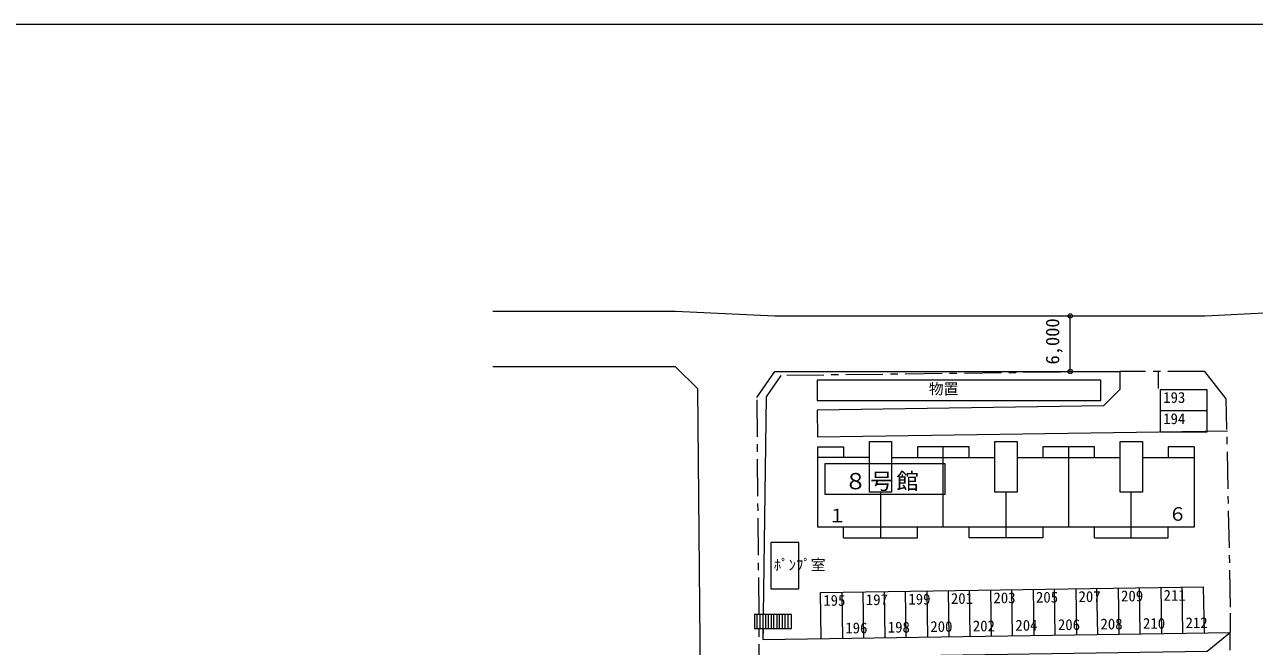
# Model space of a CAD drawing. Units: millimetres, scale not verified. Extents: x -221520 to 221760, y -156440 to 156200.
# Drawn here: x -35956 to 97018, y 88997 to 156200 of the extents above; entities that cross this region are included whole.
import ezdxf
from ezdxf.enums import TextEntityAlignment as Align

# ---------------------------------------------------------------- set-up
doc = ezdxf.new("R2010")
doc.units = ezdxf.units.MM
doc.header["$LTSCALE"] = 800
doc.header["$PDMODE"] = 32
doc.header["$PDSIZE"] = 480
doc.linetypes.add('CHAIN1', pattern=[8, 5, -1, 1, -1])
for name, color, linetype, lineweight in [('1-1_ﾓﾙﾀﾙ\u3000浮き', 7, 'Continuous', 9), ('1-4_ｺﾝｸﾘｰﾄ\u3000欠損', 7, 'Continuous', 9), ('1-B_仕上ハッ', 3, 'CHAIN1', 9), ('1-F_図面枠', 7, 'Continuous', 9), ('F-0_枠\u3000太線', 7, 'Continuous', 9)]:
    doc.layers.add(name, color=color, linetype=linetype, lineweight=lineweight)
doc.styles.add('ＭＳ ゴシック', font='')
doc.styles.get('ＭＳ ゴシック').set_extended_font_data('MS Gothic')

msp = doc.modelspace()

# ---------------------------------------------------------------- linework, layer by layer
at = {"layer": '1-1_ﾓﾙﾀﾙ\u3000浮き'}
msp.add_line((77109.3, 118715), (77109.3, 124715), dxfattribs=at)
msp.add_lwpolyline([(63554.9, 108749.8), (63554.9, 105413.2), (50620.4, 105413.2), (50620.4, 108749.8)], close=True, dxfattribs=at)
for p in [(77109.3, 124715), (77109.3, 118715)]:
    msp.add_point(p, dxfattribs=at)
at = {"layer": '1-4_ｺﾝｸﾘｰﾄ\u3000欠損'}
for p, q in [((63368.7, 101870.9), (63368.7, 110570.9)), ((76928.7, 110570.9), (76928.7, 101870.9)), ((79718.8, 109430.9), (79718.8, 110570.9)), ((55388.7, 109430.9), (49808.7, 109430.9)), ((57788.8, 109430.9), (68948.7, 109430.9)), ((71348.8, 109430.9), (82508.7, 109430.9)), ((84908.8, 109430.9), (90488.7, 109430.9)), ((56588.7, 105650.9), (56588.7, 100730.9)), ((70148.7, 105650.9), (70148.7, 100730.9)), ((83708.7, 100730.9), (83708.7, 105650.9)), ((52598.8, 100730.9), (52598.8, 101870.9)), ((79718.8, 100730.9), (79718.8, 101870.9))]:
    msp.add_line(p, q, dxfattribs=at)
for points in [[(80395.5, 117775.4), (49748.7, 117775.4), (49748.7, 115575.4), (80395.5, 115575.4)], [(55388.7, 111130.9), (57788.8, 111130.9), (57788.8, 105650.9), (55388.7, 105650.9)], [(68948.7, 111130.9), (71348.8, 111130.9), (71348.8, 105650.9), (68948.7, 105650.9)], [(82508.7, 111130.9), (84908.8, 111130.9), (84908.8, 105650.9), (82508.7, 105650.9)], [(47743.3, 100214.9), (44743.3, 100214.9), (44743.3, 95214.9), (47743.3, 95214.9)]]:
    msp.add_lwpolyline(points, close=True, dxfattribs=at)
for points in [[(90488.7, 110570.9), (90488.7, 101870.9), (49808.7, 101870.9), (49808.7, 110570.9), (52598.8, 110570.9), (52598.8, 109430.9)], [(66158.8, 109430.9), (66158.8, 110570.9), (60578.7, 110570.9), (60578.7, 109430.9)], [(79718.8, 110570.9), (74138.7, 110570.9), (74138.7, 109430.9)], [(90488.7, 110570.9), (87698.7, 110570.9), (87698.7, 109430.9)], [(52598.8, 100730.9), (60578.7, 100730.9), (60578.7, 101870.9)], [(74138.7, 101870.9), (74138.7, 100730.9), (66158.8, 100730.9), (66158.8, 101870.9)], [(79718.8, 100730.9), (87698.7, 100730.9), (87698.7, 101870.9)]]:
    msp.add_lwpolyline(points, dxfattribs=at)
at = {"layer": '1-B_仕上ハッ'}
msp.add_line((43704.1, 66034.5), (43470.1, 90940.5), dxfattribs=at)
for points in [[(43456, 92440.5), (43235.5, 115908.1), (45154.2, 118715)], [(94228.7, 62999.9), (94443.4, 93241.1), (93977.3, 115737), (91654.2, 118715), (82454.2, 118715), (45814.6, 118263.6)]]:
    msp.add_lwpolyline(points, dxfattribs=at)
at = {"layer": '1-F_図面枠'}
for p, q in [((86654.2, 116861.2), (86654.2, 118715)), ((91858.5, 114466.5), (86858.5, 114466.5)), ((52400.3, 94867.9), (52474.7, 89868.5)), ((54774.4, 89902.7), (54700, 94902.1)), ((56999.8, 94936.4), (57074.2, 89936.9)), ((59374, 89971.2), (59299.5, 94970.6)), ((61599.3, 95004.9), (61673.7, 90005.4)), ((63899, 95039.1), (63973.4, 90039.7)), ((66273.2, 90073.9), (66198.7, 95073.3)), ((68498.5, 95107.6), (68572.9, 90108.1)), ((70872.7, 90142.4), (70798.2, 95141.8)), ((73098, 95176.1), (73172.4, 90176.6)), ((75472.2, 90210.9), (75397.7, 95210.3)), ((77697.5, 95244.5), (77771.9, 90245.1)), ((80071.7, 90279.3), (79997.2, 95278.8)), ((82297, 95313), (82371.4, 90313.6)), ((84671.1, 90347.8), (84596.7, 95347.3)), ((86896.4, 95381.5), (86970.9, 90382.1)), ((89270.6, 90416.3), (89196.2, 95415.7)), ((43270.1, 90940.5), (43270.1, 92440.5)), ((43570.1, 90940.5), (43570.1, 92440.5)), ((43870.1, 92440.5), (43870.1, 90940.5)), ((44170.1, 92440.5), (44170.1, 90940.5)), ((44470.1, 90940.5), (44470.1, 92440.5)), ((44770.1, 92440.5), (44770.1, 90940.5)), ((45070.1, 90940.5), (45070.1, 92440.5)), ((45370.1, 92440.5), (45370.1, 90940.5)), ((45670.1, 90940.5), (45670.1, 92440.5)), ((45970.1, 92440.5), (45970.1, 90940.5)), ((46270.1, 90940.5), (46270.1, 92440.5)), ((46570.1, 92440.5), (46570.1, 90940.5)), ((43897.6, 90940.5), (43881.4, 89740.5))]:
    msp.add_line(p, q, dxfattribs=at)
for points in [[(14682.6, 125215), (34411.2, 125215), (45154.2, 124715), (91654.2, 124715), (101678.4, 125215), (169708.1, 125215)], [(38034.9, -11768.2), (36826.6, 116822.2), (34411.2, 119215), (14682.6, 119215)], [(45154.2, 118715), (82454.2, 118715), (82454.2, 116772.3), (80699.7, 114991.4), (49748.7, 114530.6), (49776, 111630.7), (94099.4, 112290.6)], [(45814.6, 118263.6), (44236.2, 115954.4), (43917.9, 92439.9)], [(50175, 89834.2), (50100.5, 94833.7), (91495.9, 95450), (91570.4, 90450.5)], [(43870.1, 90944.3), (43881.4, 89740.5), (94423.9, 90493), (91909.4, 88455.4), (43900.2, 87740.6), (44104.1, 66034.5)]]:
    msp.add_lwpolyline(points, dxfattribs=at)
for points in [[(91858.5, 112166.5), (86858.5, 112166.5), (86858.5, 116766.5), (91858.5, 116766.5)], [(46970.1, 92440.5), (42970.1, 92440.5), (42970.1, 90940.5), (46970.1, 90940.5)]]:
    msp.add_lwpolyline(points, close=True, dxfattribs=at)
at = {"layer": 'F-0_枠\u3000太線', "color": 6, "lineweight": 13}
msp.add_lwpolyline([(-221520, 156200), (-221520, -156200), (221520, -156200), (221520, 156200)], close=True, dxfattribs=at)

# ---------------------------------------------------------------- texts
at = {"layer": '1-1_ﾓﾙﾀﾙ\u3000浮き', "color": 4, "style": 'ＭＳ ゴシック'}
msp.add_text('6,000', height=1466, rotation=90, dxfattribs=at).set_placement((76359.3, 119465), align=Align.BOTTOM_LEFT)
at = {"layer": '1-1_ﾓﾙﾀﾙ\u3000浮き', "color": 4, "insert": (52690, 105781.7), "char_height": 1760, "attachment_point": 7, "style": 'ＭＳ ゴシック'}
msp.add_mtext('\\T1.17;８号館', dxfattribs=at)
at = {"layer": '1-4_ｺﾝｸﾘｰﾄ\u3000欠損', "color": 4, "style": 'ＭＳ ゴシック'}
for s, height, p in [('物置', 1173, (61814.6, 115890.9)), ('１', 1466, (50925.6, 101975.4)), ('６', 1466, (87715.8, 102138.2)), ('ﾎﾟﾝﾌﾟ室', 1173, (45050.4, 96873.8))]:
    msp.add_text(s, height=height, dxfattribs=at).set_placement(p, align=Align.BOTTOM_LEFT)
at = {"layer": '1-F_図面枠', "color": 4, "style": 'ＭＳ ゴシック'}
for s, p in [('193', (87158.5, 114966.5)), ('194', (87158.5, 112666.5)), ('195', (50400.5, 93033.7)), ('197', (55000, 93102.2)), ('199', (59599.5, 93170.6)), ('201', (64199, 93239.1)), ('203', (68798.5, 93307.6)), ('205', (73398, 93376.1)), ('207', (77997.5, 93444.5)), ('209', (82597, 93513)), ('211', (87196.4, 93581.5)), ('202', (66573.2, 90273.9)), ('204', (71172.7, 90342.4)), ('206', (75772.2, 90410.9)), ('208', (80371.6, 90479.3)), ('210', (84971.1, 90547.8)), ('212', (89570.6, 90616.3)), ('196', (52783.9, 90053.6)), ('198', (57374.2, 90136.9)), ('200', (61973.7, 90205.4))]:
    msp.add_text(s, height=1173, dxfattribs=at).set_placement(p, align=Align.BOTTOM_LEFT)

doc.saveas('drawing.dxf')
